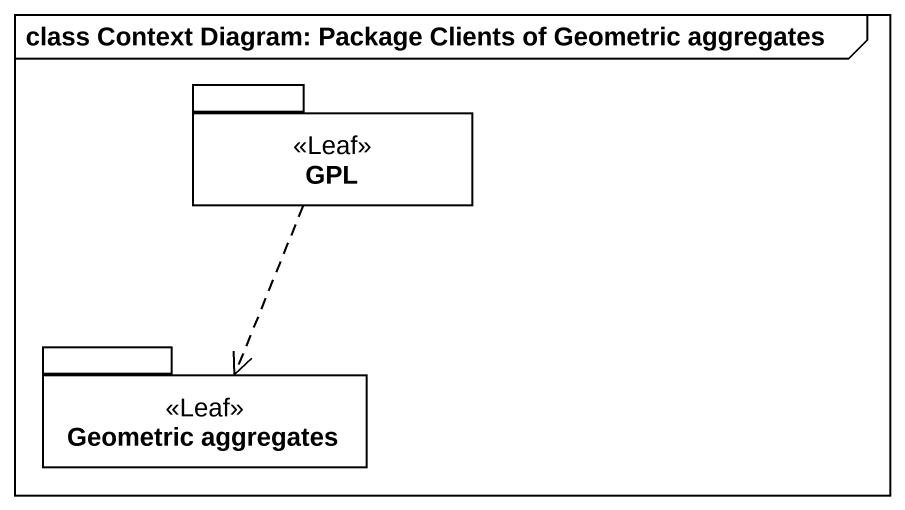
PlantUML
@startuml
mainframe class Context Diagram: Package Clients of Geometric aggregates
package GPL <<Leaf>> {
}
package "Geometric aggregates" as Geometric_aggregates <<Leaf>> {
}
GPL ..> Geometric_aggregates
@enduml
